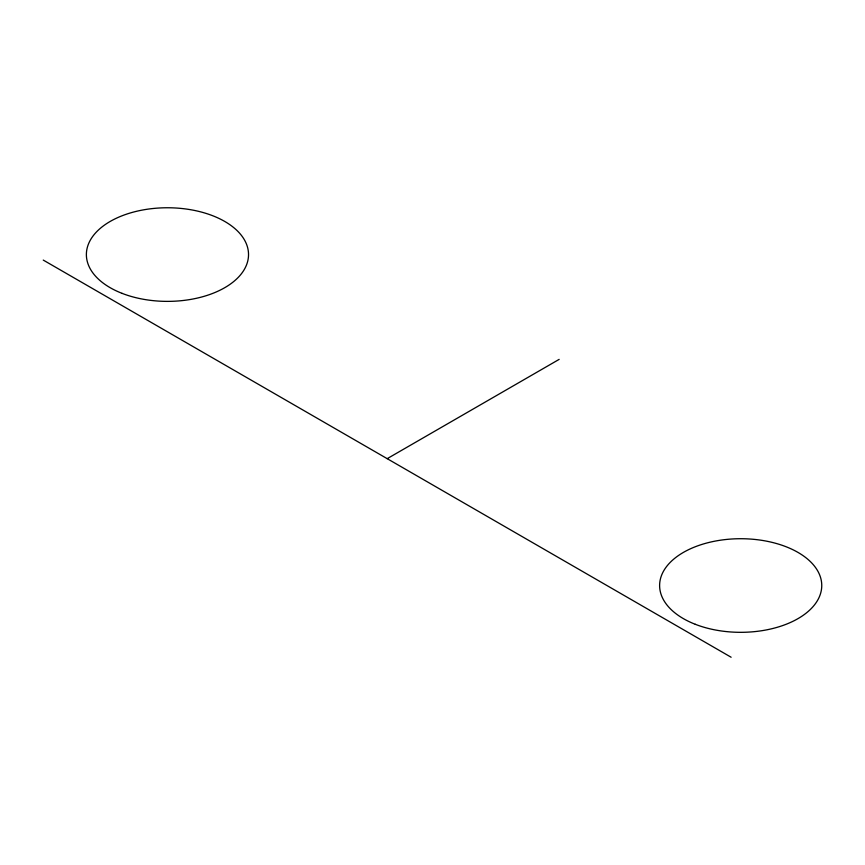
<?xml version="1.0" encoding="UTF-8"?>
<svg xmlns="http://www.w3.org/2000/svg" width="865" height="865" viewBox="0 0 865 865"><rect width="100%" height="100%" fill="white"/><g stroke="black" fill="none" stroke-linecap="round" stroke-linejoin="round"><path stroke-width="1.3" d="M387.196 458.666L559.158 359.375M43.25 260.084L731.13 657.238M695.255 624.281A81.061 46.797 0 0 0 821.545 588.87A81.061 46.797 0 0 0 705.267 543.425A81.061 46.797 0 0 0 695.255 624.281M122.008 293.332A81.072 46.807 0 0 0 248.32 257.911A81.072 46.807 0 0 0 132.031 212.466A81.072 46.807 0 0 0 122.008 293.332"/></g></svg>
